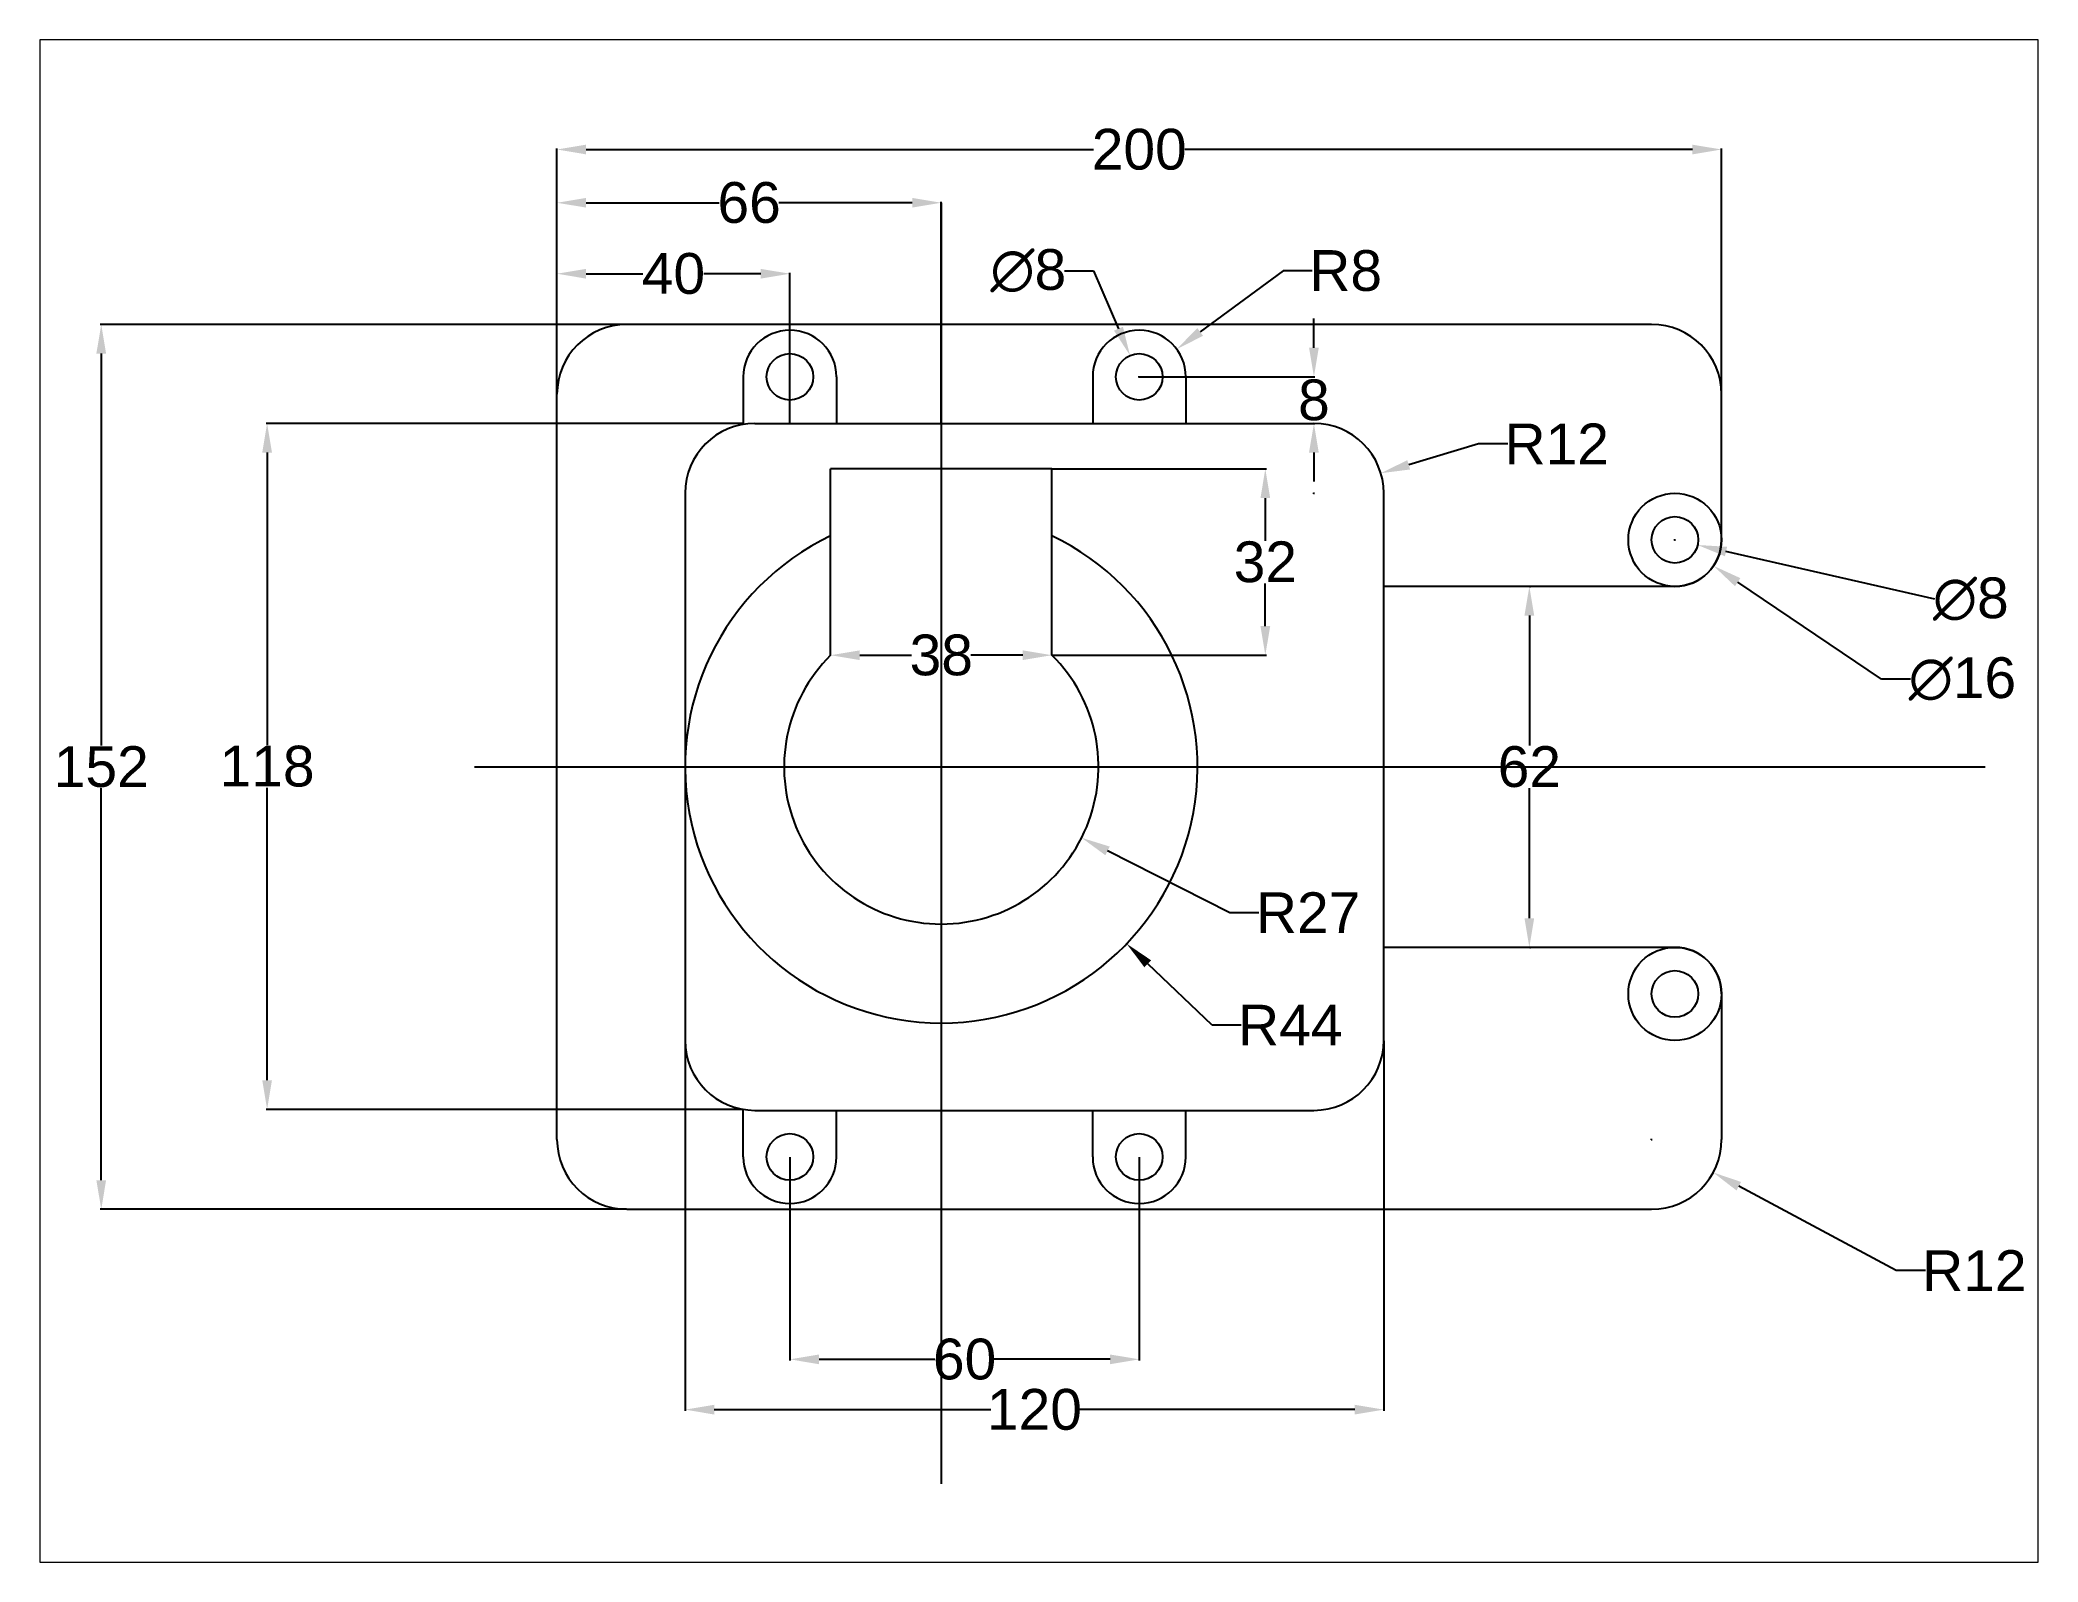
# Paper-space layout 'Layout2' of a CAD drawing. Header units: inches. Extents: x 1.05 to 9.45, y 0.8 to 7.2.
# The model-space entities are those that its viewports show. They can reach past a viewport. Long polylines and large blocks are cut down to what shows.
import ezdxf

# ---------------------------------------------------------------- set-up
doc = ezdxf.new("R2010")
doc.units = ezdxf.units.IN
doc.header["$MEASUREMENT"] = 0
doc.linetypes.add('CENTERX2', pattern=[4, 2.5, -0.5, 0.5, -0.5])
doc.layers.add('DIM', color=150, linetype='Continuous')
doc.styles.get("Standard").update_dxf_attribs({"font": 'arial.ttf'})
doc.dimstyles.get("Standard").update_dxf_attribs({"dimtxt": 7, "dimasz": 5, "dimexe": 0.18, "dimexo": 0.0625, "dimgap": 0.09, "dimtad": 0, "dimtih": 1, "dimtoh": 1, "dimdec": 0, "dimzin": 0, "dimdsep": 46, "dimtxsty": 'Standard', "dimcen": 0.09, "dimadec": 0, "dimazin": 0, "dimtfac": 1, "dimtdec": 0, "dimtofl": 0, "dimtmove": 0, "dimatfit": 3, "dimfxl": 1, "dimtolj": 1, "dimtzin": 0, "dimarcsym": 0})

# ---------------------------------------------------------------- blocks, each defined once
blk = doc.blocks.new('*D3')
at = {"layer": 'Defpoints', "color": 0, "transparency": 16777216}
for p in [(57.88, 34.4), (-32.39, -117.6), (57.88, -117.6)]:
    blk.add_point(p, dxfattribs=at)
at = {"layer": 'DIM', "color": 0, "lineweight": -2, "transparency": 16777216}
for p, q in [((57.81, 34.4), (-32.57, 34.4)), ((-32.39, 29.4), (-32.39, -37.94)), ((-32.39, -112.6), (-32.39, -45.27)), ((57.81, -117.6), (-32.57, -117.6))]:
    blk.add_line(p, q, dxfattribs=at)
at = {"layer": 'DIM', "color": 0, "transparency": 16777216}
for points in [[(-33.23, 29.4), (-31.56, 29.4), (-32.39, 34.4)], [(-33.23, -112.6), (-31.56, -112.6), (-32.39, -117.6)]]:
    blk.add_solid(points, dxfattribs=at)
at = {"layer": 'DIM', "color": 0, "transparency": 16777216, "insert": (-32.39, -41.6), "char_height": 7, "attachment_point": 5}
blk.add_mtext('\\A1;152', dxfattribs=at)
blk = doc.blocks.new('*D4')
at = {"layer": 'Defpoints', "color": 0, "transparency": 16777216}
for p in [(77.88, 17.4), (-3.91, -100.43), (77.88, -100.43)]:
    blk.add_point(p, dxfattribs=at)
at = {"layer": 'DIM', "color": 0, "lineweight": -2, "transparency": 16777216}
for p, q in [((77.81, 17.4), (-4.09, 17.4)), ((-3.91, 12.4), (-3.91, -37.85)), ((-3.91, -95.43), (-3.91, -45.18)), ((77.81, -100.43), (-4.09, -100.43))]:
    blk.add_line(p, q, dxfattribs=at)
at = {"layer": 'DIM', "color": 0, "transparency": 16777216}
for points in [[(-4.74, 12.4), (-3.07, 12.4), (-3.91, 17.4)], [(-4.74, -95.43), (-3.07, -95.43), (-3.91, -100.43)]]:
    blk.add_solid(points, dxfattribs=at)
at = {"layer": 'DIM', "color": 0, "transparency": 16777216, "insert": (-3.91, -41.52), "char_height": 7, "attachment_point": 5}
blk.add_mtext('\\A1;118', dxfattribs=at)
blk = doc.blocks.new('*D5')
at = {"layer": 'Defpoints', "color": 0, "transparency": 16777216}
for p in [(85.88, -108.6), (145.88, -108.6), (145.88, -143.37)]:
    blk.add_point(p, dxfattribs=at)
at = {"layer": 'DIM', "color": 0, "lineweight": -2, "transparency": 16777216}
for p, q in [((85.88, -108.66), (85.88, -143.55)), ((145.88, -108.66), (145.88, -143.55)), ((90.88, -143.37), (110.77, -143.37)), ((140.88, -143.37), (120.99, -143.37))]:
    blk.add_line(p, q, dxfattribs=at)
at = {"layer": 'DIM', "color": 0, "transparency": 16777216}
for points in [[(90.88, -142.54), (90.88, -144.21), (85.88, -143.37)], [(140.88, -142.54), (140.88, -144.21), (145.88, -143.37)]]:
    blk.add_solid(points, dxfattribs=at)
at = {"layer": 'DIM', "color": 0, "transparency": 16777216, "insert": (115.88, -143.37), "char_height": 7, "attachment_point": 5}
blk.add_mtext('\\A1;60', dxfattribs=at)
blk = doc.blocks.new('*D6')
at = {"layer": 'Defpoints', "color": 0, "transparency": 16777216}
for p in [(67.88, -88.6), (187.88, -88.6), (187.88, -152.01)]:
    blk.add_point(p, dxfattribs=at)
at = {"layer": 'DIM', "color": 0, "lineweight": -2, "transparency": 16777216}
for p, q in [((67.88, -88.66), (67.88, -152.19)), ((187.88, -88.66), (187.88, -152.19)), ((72.88, -152.01), (120.39, -152.01)), ((182.88, -152.01), (135.36, -152.01))]:
    blk.add_line(p, q, dxfattribs=at)
at = {"layer": 'DIM', "color": 0, "transparency": 16777216}
for points in [[(72.88, -151.18), (72.88, -152.85), (67.88, -152.01)], [(182.88, -151.18), (182.88, -152.85), (187.88, -152.01)]]:
    blk.add_solid(points, dxfattribs=at)
at = {"layer": 'DIM', "color": 0, "transparency": 16777216, "insert": (127.88, -152.01), "char_height": 7, "attachment_point": 5}
blk.add_mtext('\\A1;120', dxfattribs=at)
blk = doc.blocks.new('*D7')
at = {"layer": 'Defpoints', "color": 0, "transparency": 16777216}
for p in [(212.88, -10.6), (212.88, -72.6), (212.88, -72.6)]:
    blk.add_point(p, dxfattribs=at)
at = {"layer": 'DIM', "color": 0, "lineweight": -2, "transparency": 16777216}
for p, q in [((212.94, -10.6), (213.06, -10.6)), ((212.88, -15.6), (212.88, -37.94)), ((212.88, -67.6), (212.88, -45.27)), ((212.94, -72.6), (213.06, -72.6))]:
    blk.add_line(p, q, dxfattribs=at)
at = {"layer": 'DIM', "color": 0, "transparency": 16777216}
for points in [[(212.04, -15.6), (213.71, -15.6), (212.88, -10.6)], [(212.04, -67.6), (213.71, -67.6), (212.88, -72.6)]]:
    blk.add_solid(points, dxfattribs=at)
at = {"layer": 'DIM', "color": 0, "transparency": 16777216, "insert": (212.88, -41.6), "char_height": 7, "attachment_point": 5}
blk.add_mtext('\\A1;62', dxfattribs=at)
blk = doc.blocks.new('*D8')
at = {"layer": 'Defpoints', "color": 0, "transparency": 16777216}
for p in [(45.88, 43.11), (45.88, 17.4), (85.88, 17.4)]:
    blk.add_point(p, dxfattribs=at)
at = {"layer": 'DIM', "color": 0, "lineweight": -2, "transparency": 16777216}
for p, q in [((45.88, 17.46), (45.88, 43.29)), ((50.88, 43.11), (60.64, 43.11)), ((80.88, 43.11), (71.11, 43.11)), ((85.88, 17.46), (85.88, 43.29))]:
    blk.add_line(p, q, dxfattribs=at)
at = {"layer": 'DIM', "color": 0, "transparency": 16777216}
for points in [[(50.88, 43.94), (50.88, 42.27), (45.88, 43.11)], [(80.88, 43.94), (80.88, 42.27), (85.88, 43.11)]]:
    blk.add_solid(points, dxfattribs=at)
at = {"layer": 'DIM', "color": 0, "transparency": 16777216, "insert": (65.88, 43.11), "char_height": 7, "attachment_point": 5}
blk.add_mtext('\\A1;40', dxfattribs=at)
blk = doc.blocks.new('*D9')
at = {"layer": 'Defpoints', "color": 0, "transparency": 16777216}
for p in [(111.88, 55.3), (45.88, 17.4), (111.88, 17.4)]:
    blk.add_point(p, dxfattribs=at)
at = {"layer": 'DIM', "color": 0, "lineweight": -2, "transparency": 16777216}
for p, q in [((45.88, 17.46), (45.88, 55.48)), ((50.88, 55.3), (73.76, 55.3)), ((106.88, 55.3), (84, 55.3)), ((111.88, 17.46), (111.88, 55.48))]:
    blk.add_line(p, q, dxfattribs=at)
at = {"layer": 'DIM', "color": 0, "transparency": 16777216}
for points in [[(50.88, 56.13), (50.88, 54.47), (45.88, 55.3)], [(106.88, 56.13), (106.88, 54.47), (111.88, 55.3)]]:
    blk.add_solid(points, dxfattribs=at)
at = {"layer": 'DIM', "color": 0, "transparency": 16777216, "insert": (78.88, 55.3), "char_height": 7, "attachment_point": 5}
blk.add_mtext('\\A1;66', dxfattribs=at)
blk = doc.blocks.new('*D10')
at = {"layer": 'Defpoints', "color": 0, "transparency": 16777216}
for p in [(245.88, 64.45), (45.88, 17.4), (245.88, 17.4)]:
    blk.add_point(p, dxfattribs=at)
at = {"layer": 'DIM', "color": 0, "lineweight": -2, "transparency": 16777216}
for p, q in [((45.88, 17.46), (45.88, 64.63)), ((50.88, 64.45), (138.01, 64.45)), ((240.88, 64.45), (153.75, 64.45)), ((245.88, 17.46), (245.88, 64.63))]:
    blk.add_line(p, q, dxfattribs=at)
at = {"layer": 'DIM', "color": 0, "transparency": 16777216}
for points in [[(50.88, 65.28), (50.88, 63.61), (45.88, 64.45)], [(240.88, 65.28), (240.88, 63.61), (245.88, 64.45)]]:
    blk.add_solid(points, dxfattribs=at)
at = {"layer": 'DIM', "color": 0, "transparency": 16777216, "insert": (145.88, 64.45), "char_height": 7, "attachment_point": 5}
blk.add_mtext('\\A1;200', dxfattribs=at)
blk = doc.blocks.new('*D11')
at = {"layer": 'Defpoints', "color": 0, "transparency": 16777216}
for p in [(145.88, 25.4), (145.88, 17.4), (175.88, 17.4)]:
    blk.add_point(p, dxfattribs=at)
at = {"layer": 'DIM', "color": 0, "lineweight": -2, "transparency": 16777216}
for p, q in [((175.88, 30.4), (175.88, 35.4)), ((145.94, 25.4), (176.06, 25.4)), ((145.94, 17.4), (176.06, 17.4)), ((175.88, 12.4), (175.88, 7.4))]:
    blk.add_line(p, q, dxfattribs=at)
at = {"layer": 'DIM', "color": 0, "transparency": 16777216}
for points in [[(175.04, 30.4), (176.71, 30.4), (175.88, 25.4)], [(175.04, 12.4), (176.71, 12.4), (175.88, 17.4)]]:
    blk.add_solid(points, dxfattribs=at)
at = {"layer": 'DIM', "color": 0, "transparency": 16777216, "insert": (175.88, 21.4), "char_height": 7, "attachment_point": 5}
blk.add_mtext('\\A1;8', dxfattribs=at)
blk = doc.blocks.new('*D12')
at = {"layer": 'Defpoints', "color": 0, "transparency": 16777216}
for p in [(130.88, 9.58), (130.88, -22.42), (167.53, -22.42)]:
    blk.add_point(p, dxfattribs=at)
at = {"layer": 'DIM', "color": 0, "lineweight": -2, "transparency": 16777216}
for p, q in [((130.94, 9.58), (167.71, 9.58)), ((167.53, 4.58), (167.53, -2.75)), ((167.53, -17.42), (167.53, -10.08)), ((130.94, -22.42), (167.71, -22.42))]:
    blk.add_line(p, q, dxfattribs=at)
at = {"layer": 'DIM', "color": 0, "transparency": 16777216}
for points in [[(166.7, 4.58), (168.37, 4.58), (167.53, 9.58)], [(166.7, -17.42), (168.37, -17.42), (167.53, -22.42)]]:
    blk.add_solid(points, dxfattribs=at)
at = {"layer": 'DIM', "color": 0, "transparency": 16777216, "insert": (167.53, -6.42), "char_height": 7, "attachment_point": 5}
blk.add_mtext('\\A1;32', dxfattribs=at)
blk = doc.blocks.new('*D13')
at = {"layer": 'Defpoints', "color": 0, "transparency": 16777216}
for p in [(92.88, -22.42), (130.88, -22.42), (130.88, -22.42)]:
    blk.add_point(p, dxfattribs=at)
at = {"layer": 'DIM', "color": 0, "lineweight": -2, "transparency": 16777216}
for p, q in [((92.88, -22.36), (92.88, -22.24)), ((97.88, -22.42), (106.77, -22.42)), ((125.88, -22.42), (116.98, -22.42)), ((130.88, -22.36), (130.88, -22.24))]:
    blk.add_line(p, q, dxfattribs=at)
at = {"layer": 'DIM', "color": 0, "transparency": 16777216}
for points in [[(97.88, -21.59), (97.88, -23.25), (92.88, -22.42)], [(125.88, -21.59), (125.88, -23.25), (130.88, -22.42)]]:
    blk.add_solid(points, dxfattribs=at)
at = {"layer": 'DIM', "color": 0, "transparency": 16777216, "insert": (111.88, -22.42), "char_height": 7, "attachment_point": 5}
blk.add_mtext('\\A1;38', dxfattribs=at)
blk = doc.blocks.new('*D14')
at = {"layer": 'Defpoints', "color": 0, "transparency": 16777216}
for p in [(233.88, -105.6), (244.45, -111.27)]:
    blk.add_point(p, dxfattribs=at)
at = {"layer": 'DIM', "color": 0, "lineweight": -2, "transparency": 16777216}
for p, q in [((233.79, -105.6), (233.97, -105.6)), ((233.88, -105.69), (233.88, -105.51)), ((275.89, -128.13), (248.86, -113.64)), ((280.89, -128.13), (275.89, -128.13))]:
    blk.add_line(p, q, dxfattribs=at)
at = {"layer": 'DIM', "color": 0, "transparency": 16777216}
blk.add_solid([(249.25, -112.9), (248.46, -114.37), (244.45, -111.27)], dxfattribs=at)
at = {"layer": 'DIM', "color": 0, "transparency": 16777216, "insert": (289.31, -128.13), "char_height": 7, "attachment_point": 5}
blk.add_mtext('\\A1;R12', dxfattribs=at)
blk = doc.blocks.new('*D15')
at = {"layer": 'Defpoints', "color": 0, "transparency": 16777216}
for p in [(152.32, 30.15), (145.88, 25.4)]:
    blk.add_point(p, dxfattribs=at)
at = {"layer": 'DIM', "color": 0, "lineweight": -2, "transparency": 16777216}
for p, q in [((170.59, 43.61), (156.34, 33.11)), ((175.59, 43.61), (170.59, 43.61)), ((145.79, 25.4), (145.97, 25.4)), ((145.88, 25.31), (145.88, 25.49))]:
    blk.add_line(p, q, dxfattribs=at)
at = {"layer": 'DIM', "color": 0, "transparency": 16777216}
blk.add_solid([(155.85, 33.78), (156.83, 32.44), (152.32, 30.15)], dxfattribs=at)
at = {"layer": 'DIM', "color": 0, "transparency": 16777216, "insert": (181.33, 43.61), "char_height": 7, "attachment_point": 5}
blk.add_mtext('\\A1;R8', dxfattribs=at)
blk = doc.blocks.new('*D16')
at = {"layer": 'Defpoints', "color": 0, "transparency": 16777216}
for p in [(187.37, 8.85), (175.88, 5.4)]:
    blk.add_point(p, dxfattribs=at)
at = {"layer": 'DIM', "color": 0, "lineweight": -2, "transparency": 16777216}
for p, q in [((204.16, 13.88), (192.16, 10.28)), ((209.16, 13.88), (204.16, 13.88)), ((175.79, 5.4), (175.97, 5.4)), ((175.88, 5.31), (175.88, 5.49))]:
    blk.add_line(p, q, dxfattribs=at)
at = {"layer": 'DIM', "color": 0, "transparency": 16777216}
blk.add_solid([(191.92, 11.08), (192.4, 9.48), (187.37, 8.85)], dxfattribs=at)
at = {"layer": 'DIM', "color": 0, "transparency": 16777216, "insert": (217.58, 13.88), "char_height": 7, "attachment_point": 5}
blk.add_mtext('\\A1;R12', dxfattribs=at)
blk = doc.blocks.new('*D18')
at = {"layer": 'Defpoints', "color": 0, "transparency": 16777216}
for p in [(111.88, -41.6), (143.71, -71.97)]:
    blk.add_point(p, dxfattribs=at)
at = {"layer": 'DIM', "color": 0, "lineweight": -2, "transparency": 16777216}
for p, q in [((111.79, -41.6), (111.97, -41.6)), ((111.88, -41.69), (111.88, -41.51)), ((158.38, -85.96), (147.33, -75.42)), ((163.38, -85.96), (158.38, -85.96))]:
    blk.add_line(p, q, dxfattribs=at)
at = {"layer": 'DIM', "color": 0, "transparency": 16777216}
blk.add_solid([(147.91, -74.82), (146.76, -76.03), (143.71, -71.97)], dxfattribs=at)
at = {"layer": 'DIM', "color": 0, "transparency": 16777216, "insert": (171.82, -85.96), "char_height": 7, "attachment_point": 5}
blk.add_mtext('\\A1;R44', dxfattribs=at)
blk = doc.blocks.new('*D19')
at = {"layer": 'Defpoints', "color": 0, "transparency": 16777216}
for p in [(111.88, -41.6), (135.97, -53.78)]:
    blk.add_point(p, dxfattribs=at)
at = {"layer": 'DIM', "color": 0, "lineweight": -2, "transparency": 16777216}
for p, q in [((111.79, -41.6), (111.97, -41.6)), ((111.88, -41.69), (111.88, -41.51)), ((161.43, -66.65), (140.44, -56.04)), ((166.43, -66.65), (161.43, -66.65))]:
    blk.add_line(p, q, dxfattribs=at)
at = {"layer": 'DIM', "color": 0, "transparency": 16777216}
blk.add_solid([(140.81, -55.29), (140.06, -56.78), (135.97, -53.78)], dxfattribs=at)
at = {"layer": 'DIM', "color": 0, "transparency": 16777216, "insert": (174.88, -66.65), "char_height": 7, "attachment_point": 5}
blk.add_mtext('\\A1;R27', dxfattribs=at)
blk = doc.blocks.new('*D20')
at = {"layer": 'Defpoints', "color": 0, "transparency": 16777216}
for p in [(233.98, -1.71), (241.78, -3.49)]:
    blk.add_point(p, dxfattribs=at)
at = {"layer": 'DIM', "color": 0, "lineweight": -2, "transparency": 16777216}
for p, q in [((237.79, -2.6), (237.97, -2.6)), ((237.88, -2.69), (237.88, -2.51)), ((282.5, -12.79), (246.65, -4.6))]:
    blk.add_line(p, q, dxfattribs=at)
at = {"layer": 'DIM', "color": 0, "transparency": 16777216}
blk.add_solid([(246.84, -3.79), (246.47, -5.42), (241.78, -3.49)], dxfattribs=at)
at = {"layer": 'DIM', "color": 0, "transparency": 16777216, "insert": (288.7, -12.79), "char_height": 7, "attachment_point": 5}
blk.add_mtext('\\A1;∅8', dxfattribs=at)
blk = doc.blocks.new('*D21')
at = {"layer": 'Defpoints', "color": 0, "transparency": 16777216}
for p in [(231.24, 1.87), (244.51, -7.07)]:
    blk.add_point(p, dxfattribs=at)
at = {"layer": 'DIM', "color": 0, "lineweight": -2, "transparency": 16777216}
for p, q in [((237.79, -2.6), (237.97, -2.6)), ((237.88, -2.69), (237.88, -2.51)), ((273.35, -26.51), (248.66, -9.87)), ((278.35, -26.51), (273.35, -26.51))]:
    blk.add_line(p, q, dxfattribs=at)
at = {"layer": 'DIM', "color": 0, "transparency": 16777216}
blk.add_solid([(249.12, -9.18), (248.19, -10.56), (244.51, -7.07)], dxfattribs=at)
at = {"layer": 'DIM', "color": 0, "transparency": 16777216, "insert": (287.26, -26.51), "char_height": 7, "attachment_point": 5}
blk.add_mtext('\\A1;∅16', dxfattribs=at)
blk = doc.blocks.new('*D22')
at = {"layer": 'Defpoints', "color": 0, "transparency": 16777216}
for p in [(144.29, 29.07), (147.46, 21.72)]:
    blk.add_point(p, dxfattribs=at)
at = {"layer": 'DIM', "color": 0, "lineweight": -2, "transparency": 16777216}
for p, q in [((133.03, 43.61), (138.03, 43.61)), ((138.03, 43.61), (142.31, 33.66)), ((145.79, 25.4), (145.97, 25.4)), ((145.88, 25.31), (145.88, 25.49))]:
    blk.add_line(p, q, dxfattribs=at)
at = {"layer": 'DIM', "color": 0, "transparency": 16777216}
blk.add_solid([(143.08, 33.99), (141.55, 33.33), (144.29, 29.07)], dxfattribs=at)
at = {"layer": 'DIM', "color": 0, "transparency": 16777216, "insert": (126.83, 43.61), "char_height": 7, "attachment_point": 5}
blk.add_mtext('\\A1;∅8', dxfattribs=at)

msp = doc.modelspace()

# ---------------------------------------------------------------- linework, layer by layer
at = {"linetype": 'CENTERX2', "ltscale": 7}
for p, q in [((111.88, 55.3), (111.88, -164.78)), ((31.7, -41.6), (291.15, -41.6))]:
    msp.add_line(p, q, dxfattribs=at)
for p, q in [((233.88, 34.4), (57.88, 34.4)), ((77.88, 25.4), (77.88, 25.4)), ((77.88, 25.4), (77.88, 17.4)), ((93.88, 25.4), (93.88, 25.4)), ((93.88, 25.4), (93.88, 25.4)), ((93.88, 25.4), (93.88, 17.4)), ((137.88, 25.4), (137.88, 17.4)), ((153.88, 25.4), (153.88, 17.4)), ((45.88, -105.6), (45.88, 22.4)), ((245.88, -2.6), (245.88, 22.4)), ((79.88, 17.4), (175.88, 17.4)), ((93.88, 17.4), (93.88, 17.4)), ((92.88, -22.42), (92.88, 9.58)), ((130.88, 9.58), (92.88, 9.58)), ((130.88, -22.42), (130.88, 9.58)), ((130.88, -22.42), (130.88, 9.58)), ((130.88, -22.42), (130.88, 9.58)), ((67.88, 5.4), (67.88, -88.6)), ((187.88, -88.6), (187.88, 5.4)), ((237.88, -10.6), (187.88, -10.6)), ((92.88, -22.42), (92.88, -22.42)), ((92.88, -22.42), (92.88, -22.42)), ((237.88, -72.6), (187.88, -72.6)), ((245.88, -80.6), (245.88, -105.6)), ((77.88, -108.6), (77.88, -100.6)), ((79.88, -100.6), (175.88, -100.6)), ((93.88, -108.6), (93.88, -100.6)), ((137.88, -108.6), (137.88, -100.6)), ((153.88, -108.6), (153.88, -100.6)), ((57.88, -117.6), (233.88, -117.6))]:
    msp.add_line(p, q)
for centre, radius in [((85.88, 25.4), 4), ((145.88, 25.4), 4), ((237.88, -2.6), 8), ((237.88, -2.6), 4), ((237.88, -80.6), 8), ((237.88, -80.6), 4), ((85.88, -108.6), 4), ((145.88, -108.6), 4)]:
    msp.add_circle(centre, radius)
for centre, radius, start, end in [((57.88, 22.4), 12, 90, 180), ((233.88, 22.4), 12, 360, 90), ((85.88, 25.4), 8, 0, 180), ((145.88, 25.4), 8, 0, 180), ((79.88, 5.4), 12, 90, 180), ((175.88, 5.4), 12, 0, 90), ((111.88, -41.6), 44, 115.583, 64.417), ((237.88, -2.6), 8, 270, 0), ((111.88, -41.6), 27, 134.7249, 45.2751), ((237.88, -80.6), 8, 0, 90), ((79.88, -88.6), 12, 180, 270), ((175.88, -88.6), 12, 270, 0), ((57.88, -105.6), 12, 180, 270), ((233.88, -105.6), 12, 270, 0), ((85.88, -108.6), 8, 180, 0), ((145.88, -108.6), 8, 180, 0)]:
    msp.add_arc(centre, radius, start, end)

# ---------------------------------------------------------------- dimensions: what is measured, and where the dimension line sits
at = {"layer": 'DIM'}
for base, p1, p2, picture, middle in [((245.88, 64.45), (45.88, 17.4), (245.88, 17.4), '*D10', (145.88, 64.45)), ((111.88, 55.3), (45.88, 17.4), (111.88, 17.4), '*D9', (78.88, 55.3)), ((45.88, 43.11), (85.88, 17.4), (45.88, 17.4), '*D8', (65.88, 43.11)), ((130.88, -22.42), (92.88, -22.42), (130.88, -22.42), '*D13', (111.88, -22.42)), ((187.88, -152.01), (67.88, -88.6), (187.88, -88.6), '*D6', (127.88, -152.01)), ((145.88, -143.37), (85.88, -108.6), (145.88, -108.6), '*D5', (115.88, -143.37))]:
    dim = msp.add_linear_dim(base=base, p1=p1, p2=p2, dimstyle='Standard', dxfattribs=at)
    dim.commit()
    dim.dimension.update_dxf_attribs({"geometry": picture, "text_midpoint": middle})
for p1, p2, picture, middle in [((147.46, 21.72), (144.29, 29.07), '*D22', (126.83, 43.61)), ((231.24, 1.87), (244.51, -7.07), '*D21', (287.26, -26.51)), ((233.98, -1.71), (241.78, -3.49), '*D20', (282.5, -12.79))]:
    dim = msp.add_diameter_dim_2p(p1=p1, p2=p2, dimstyle='Standard', dxfattribs=at)
    dim.commit()
    dim.dimension.update_dxf_attribs({"geometry": picture, "text_midpoint": middle, "dimtype": 163})
for center, mpoint, picture, middle in [((145.88, 25.4), (152.32, 30.15), '*D15', (181.33, 43.61)), ((175.88, 5.4), (187.37, 8.85), '*D16', (217.58, 13.88)), ((111.88, -41.6), (143.71, -71.97), '*D18', (171.82, -85.96)), ((111.88, -41.6), (135.97, -53.78), '*D19', (174.88, -66.65)), ((233.88, -105.6), (244.45, -111.27), '*D14', (289.31, -128.13))]:
    dim = msp.add_radius_dim(center=center, mpoint=mpoint, dimstyle='Standard', dxfattribs=at)
    dim.commit()
    dim.dimension.update_dxf_attribs({"geometry": picture, "text_midpoint": middle, "dimtype": 164})
for base, p1, p2, picture, middle in [((-32.39, -117.6), (57.88, 34.4), (57.88, -117.6), '*D3', (-32.39, -41.6)), ((175.88, 17.4), (145.88, 25.4), (145.88, 17.4), '*D11', (175.88, 21.4)), ((-3.91, -100.43), (77.88, 17.4), (77.88, -100.43), '*D4', (-3.91, -41.52)), ((167.53, -22.42), (130.88, 9.58), (130.88, -22.42), '*D12', (167.53, -6.42)), ((212.88, -72.6), (212.88, -10.6), (212.88, -72.6), '*D7', (212.88, -41.6))]:
    dim = msp.add_linear_dim(base=base, p1=p1, p2=p2, angle=90, dimstyle='Standard', dxfattribs=at)
    dim.commit()
    dim.dimension.update_dxf_attribs({"geometry": picture, "text_midpoint": middle})

psp = doc.layouts.new('Layout2')

# ---------------------------------------------------------------- viewports
at = {"layer": '0'}
psp.add_viewport(center=(5.25, 4), size=(8.4, 6.4), view_center_point=(128.6624, -47.4626), view_height=261.456878, dxfattribs=at)

doc.saveas('drawing.dxf')
